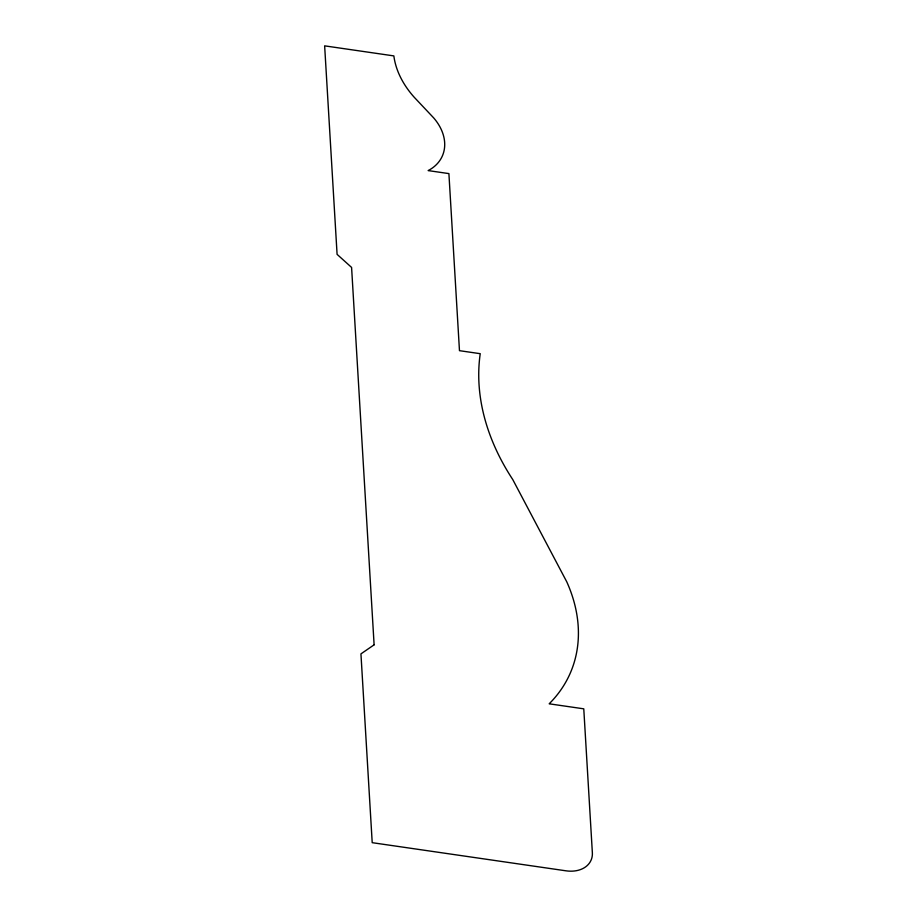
<?xml version="1.0" encoding="UTF-8"?>
<svg xmlns="http://www.w3.org/2000/svg" width="917" height="917" viewBox="0 0 917 917"><rect width="100%" height="100%" fill="white"/><g stroke="black" fill="none" stroke-linecap="round" stroke-linejoin="round"><path stroke-width="1.38" d="M374.113 644.823L360.943 653.878L372.21 842.677L565.995 870.818A28.794 21.091 23.5 0 0 592.359 852.695L583.774 708.83L549.168 703.809A179.056 131.165 23.5 0 0 566.775 581.837L512.775 479.58A254.685 186.564 23.5 0 1 480.233 353.687L459.474 350.672L448.906 173.6L428.147 170.585A51.169 37.482 23.5 0 0 433.718 117.938L414.312 97.351A91.001 66.654 23.5 0 1 393.852 55.903L324.641 45.85L337.089 254.353L351.589 267.432L374.113 644.823"/></g></svg>
